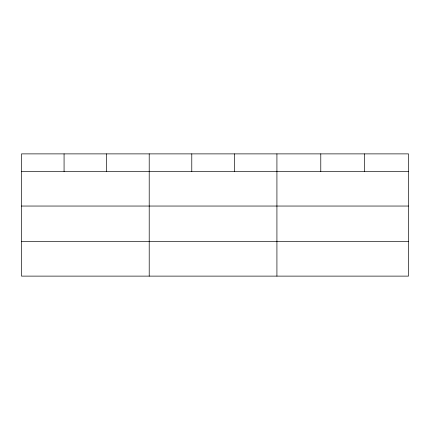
<?xml version="1.0" encoding="UTF-8"?>
<svg xmlns="http://www.w3.org/2000/svg" width="430" height="430" viewBox="0 0 430 430"><rect width="100%" height="100%" fill="white"/><g stroke="black" fill="none" stroke-linecap="round" stroke-linejoin="round"><path stroke-width="0.64" d="M408.5 206.045L408.5 153.881L21.5 153.881L21.5 276.119L408.5 276.119L408.5 206.045L21.5 206.045M21.5 171.532L408.5 171.532M21.5 241.606L408.5 241.606M364.64 153.881L364.64 171.532M320.78 153.881L320.78 171.532M276.92 153.881L276.92 276.119M234.35 153.881L234.35 171.532M191.78 153.881L191.78 171.532M149.21 153.881L149.21 276.119M106.64 153.881L106.64 171.532M64.07 153.881L64.07 171.532"/></g></svg>
